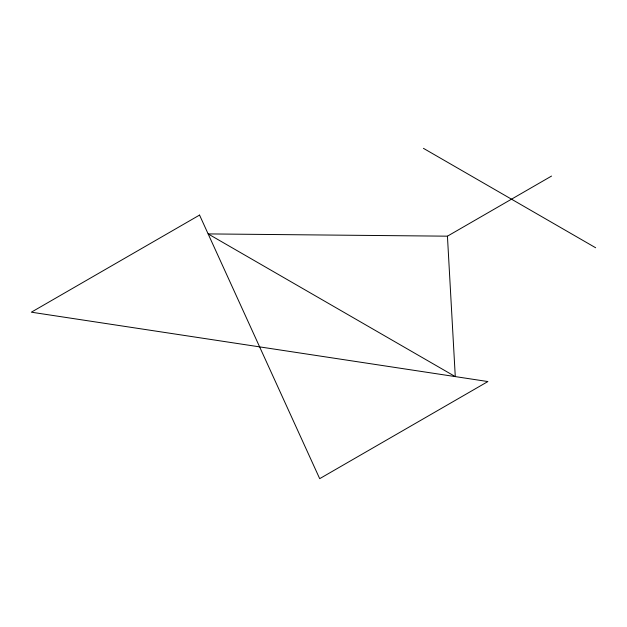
<?xml version="1.0" encoding="UTF-8"?>
<svg xmlns="http://www.w3.org/2000/svg" width="627" height="627" viewBox="0 0 627 627"><rect width="100%" height="100%" fill="white"/><g stroke="black" fill="none" stroke-linecap="round" stroke-linejoin="round"><path stroke-width="0.94" d="M447.435 236.175L455.28 376.6L208.133 233.91L447.435 236.175L551.556 176.062M423.444 148.34L595.65 247.759M199.551 215.077L31.35 312.191L487.892 381.553L319.692 478.66L199.551 215.077"/></g></svg>
